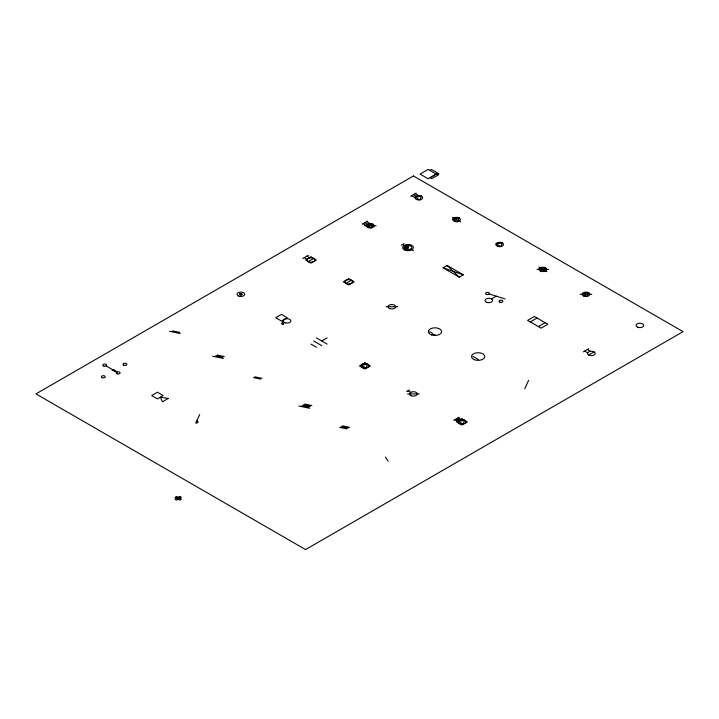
<?xml version="1.0" encoding="UTF-8"?>
<svg xmlns="http://www.w3.org/2000/svg" width="719" height="719" viewBox="0 0 719 719"><rect width="100%" height="100%" fill="white"/><g stroke="black" fill="none" stroke-linecap="round" stroke-linejoin="round"><path stroke-width="1.08" d="M199.693 414.566L195.757 423.06A1.905 1.096 0 0 0 198.004 422.269A1.905 1.096 0 0 0 196.745 420.939M524.699 388.817L528.636 380.315M429.854 170.394L431.472 169.459L438.806 173.692L437.188 174.627L428.147 169.423L420.058 174.097L428.147 178.77L436.235 174.097M302.879 258.481L308.271 255.362M362.196 224.229L367.589 221.119M410.729 196.206L416.121 193.096M308.271 261.59L313.664 258.481M401.292 245.242L403.988 243.687M346.019 283.385L351.411 280.266M443.084 267.819L447.128 265.482L463.306 274.82L459.261 277.157L443.084 267.819L463.306 274.82M321.752 340.977L327.145 337.867M491.526 298.924L496.245 296.201M406.684 391.567L409.381 390.013M530.307 321.923L537.048 318.032M538.396 326.597L545.137 322.696M453.869 420.372L459.261 417.254M583.289 351.879L588.681 348.76M588.681 354.988L594.074 351.879M364.443 225.784L376.127 225.784M405.822 245.817L407.547 245.817M405.103 246.168L408.248 246.168M404.689 246.527L408.527 246.527M404.42 246.878L408.59 246.878M404.267 247.228L408.446 247.228M404.222 247.579L408.033 247.579A1.905 1.096 0 0 0 408.033 246.024A1.905 1.096 0 0 0 405.336 246.024M404.267 247.929L407.619 247.929M404.42 248.289L407.475 248.289M404.689 248.639L407.538 248.639M405.103 248.99L407.817 248.99M405.741 249.34L408.518 249.34M406.963 249.691L409.102 249.691M537.003 269.373L548.687 269.373M580.143 294.278L591.827 294.278M386.013 306.734L397.697 306.734M407.583 393.904L419.267 393.904M172.569 330.884L179.741 332.394M169.432 331.288L180.181 333.544M217.057 355.015L224.229 356.525M215.709 355.797L222.881 357.298M212.572 356.193L223.321 358.457M254.805 376.81L261.977 378.311M253.456 377.583L260.629 379.093M304.685 404.051L311.857 405.552M303.337 404.833L310.509 406.334M301.989 405.606L309.161 407.116M298.852 406.01L309.601 408.266M342.433 425.846L349.605 427.347M341.085 426.619L348.257 428.129M339.736 427.401L346.909 428.91M489.172 293.927L505.008 298.924M116.838 372.109L112.119 370.168L113.467 369.386L116.838 372.109L106.053 365.89M415.223 193.618L418.602 195.568M413.425 194.651L416.121 196.206M452.521 217.228L460.609 221.892M538.801 267.037L546.889 271.71M411.627 195.694L415.007 197.644M366.69 221.632L370.06 223.582M587.333 349.542L590.389 351.303M364.893 222.674L367.589 224.229M402.64 244.469L404.213 245.377M411.852 249.79L413.425 250.697M584.637 351.097L587.693 352.867M363.095 223.708L366.465 225.658M306.923 256.144L309.979 257.905M304.227 257.699L307.283 259.46M472.967 356.417L478.36 359.527M458.138 417.901L460.834 419.465M457.014 418.557L459.711 420.112M239.966 293.765L241.764 294.799M316.36 337.867L327.145 344.095M408.033 390.794L410.729 392.349M455.999 419.141L458.695 420.696M454.884 419.788L457.581 421.343M313.664 340.977L321.752 345.65M282.154 323.244L283.502 324.017M310.968 344.095L316.36 347.205M178.258 497.35L179.849 498.267M176.541 498.339L178.132 499.256M447.128 265.482L459.261 277.157M385.465 457.041L388.08 461.176M282.666 323.568A7.648 4.422 0 0 1 284.176 319.479M429.369 331.926A3.227 1.869 0 0 1 432.236 333.382A3.227 1.869 0 0 0 435.103 334.838M410.729 249.133A1.905 1.096 0 0 1 408.033 249.133A1.905 1.096 0 0 1 408.033 247.579M372.981 224.229L371.274 227.914L366.6 225.218L372.981 224.229M421.514 196.206L419.806 199.891L415.133 197.195L421.514 196.206M367.589 364.326L365.881 368.011L361.208 365.315L367.589 364.326M459.261 218.001L457.554 221.686L452.88 218.989L459.261 218.001M502.401 242.914L500.694 246.59L496.02 243.894L502.401 242.914M464.654 420.372L462.946 424.057L458.273 421.361L464.654 420.372M545.541 267.819L543.834 271.503L539.16 268.807L545.541 267.819M588.681 292.723L586.974 296.408L582.3 293.712L588.681 292.723M413.425 175.975L35.95 393.904L305.575 549.577L683.05 331.639L413.425 175.975M437.188 173.692L430.106 177.782L431.724 178.716L438.806 174.627L437.188 173.692M310.968 256.917L305.575 260.035L310.968 263.145L316.36 260.035L310.968 256.917M281.48 314.419L275.745 317.726L281.48 321.034L287.205 317.726L281.48 314.419M348.715 278.711L343.322 281.83L348.715 284.94L354.108 281.83L348.715 278.711M157.452 392.25L151.718 395.558L157.452 398.865L163.177 395.558L157.452 392.25M168.291 398.452L162.449 401.822L160.319 397.212L168.291 398.452M364.893 362.771L359.5 365.89L364.893 369L370.285 365.89L364.893 362.771M176.541 496.469L175.023 497.35L179.849 500.136L181.368 499.256L176.541 496.469M179.777 496.469L175.023 499.22L176.613 500.136L181.368 497.386L179.777 496.469M534.352 316.477L527.611 320.368L541.092 328.152L547.833 324.26L534.352 316.477M461.958 418.817L456.565 421.927L461.958 425.037L467.35 421.927L461.958 418.817M117.116 373.799A1.905 1.096 0 0 0 120.091 372.972A1.905 1.096 0 0 0 117.35 371.903A1.905 1.096 0 0 0 117.116 373.799M123.857 365.243A1.905 1.096 0 0 0 126.832 364.407A1.905 1.096 0 0 0 124.09 363.338A1.905 1.096 0 0 0 123.857 365.243M102.287 377.691A1.905 1.096 0 0 0 105.262 376.864A1.905 1.096 0 0 0 102.52 375.794A1.905 1.096 0 0 0 102.287 377.691M103.752 366.061A1.905 1.096 0 0 0 106.61 365.108A1.905 1.096 0 0 0 103.752 364.156A1.905 1.096 0 0 0 103.752 366.061M460.052 423.833A3.811 2.202 0 0 0 465.768 421.927A3.811 2.202 0 0 0 460.052 420.022A3.811 2.202 0 0 0 460.052 423.833M411.52 395.81A3.811 2.202 0 0 0 417.236 393.904A3.811 2.202 0 0 0 411.52 391.999A3.811 2.202 0 0 0 411.52 395.81M362.987 367.795A3.811 2.202 0 0 0 368.703 365.89A3.811 2.202 0 0 0 362.987 363.976A3.811 2.202 0 0 0 362.987 367.795M282.351 324.107A0.953 0.548 0 0 0 283.78 323.631A0.953 0.548 0 0 0 282.351 323.155A0.953 0.548 0 0 0 282.351 324.107M285.191 322.813A3.811 2.202 0 0 0 290.907 320.908A3.811 2.202 0 0 0 285.191 319.002A3.811 2.202 0 0 0 285.191 322.813M240.173 294.898A1.267 0.737 0 0 0 242.132 294.323A1.267 0.737 0 0 0 240.29 293.622A1.267 0.737 0 0 0 240.173 294.898M238.96 296.183A3.811 2.202 0 0 0 244.676 294.278A3.811 2.202 0 0 0 238.96 292.372A3.811 2.202 0 0 0 238.96 296.183M474.396 359.734A6.669 3.856 0 0 0 484.795 356.822A6.669 3.856 0 0 0 475.223 353.083A6.669 3.856 0 0 0 474.396 359.734M431.661 334.973A6.669 3.856 0 0 0 441.664 331.639A6.669 3.856 0 0 0 431.661 328.304A6.669 3.856 0 0 0 431.661 334.973M389.95 308.64A3.811 2.202 0 0 0 395.666 306.734A3.811 2.202 0 0 0 389.95 304.829A3.811 2.202 0 0 0 389.95 308.64M346.81 283.735A3.811 2.202 0 0 0 352.526 281.83A3.811 2.202 0 0 0 346.81 279.916A3.811 2.202 0 0 0 346.81 283.735M309.062 261.941A3.811 2.202 0 0 0 314.778 260.035A3.811 2.202 0 0 0 309.062 258.13A3.811 2.202 0 0 0 309.062 261.941M589.472 355.339A3.811 2.202 0 0 0 595.188 353.433A3.811 2.202 0 0 0 589.472 351.528A3.811 2.202 0 0 0 589.472 355.339M486.925 302.384A3.811 2.202 0 0 0 492.65 300.479A3.811 2.202 0 0 0 486.925 298.574A3.811 2.202 0 0 0 486.925 302.384M499.894 302.169A1.905 1.096 0 0 0 502.869 301.333A1.905 1.096 0 0 0 500.136 300.263A1.905 1.096 0 0 0 499.894 302.169M486.529 294.431A1.905 1.096 0 0 0 489.387 293.469A1.905 1.096 0 0 0 486.529 292.516A1.905 1.096 0 0 0 486.529 294.431M368.146 227.608A3.811 2.202 0 0 0 374.087 225.946A3.811 2.202 0 0 0 368.622 223.807A3.811 2.202 0 0 0 368.146 227.608M405.893 249.403A3.811 2.202 0 0 0 411.834 247.74A3.811 2.202 0 0 0 406.37 245.601A3.811 2.202 0 0 0 405.893 249.403M405.004 250.167A5.401 3.119 0 0 0 413.425 247.803A5.401 3.119 0 0 0 405.669 244.775A5.401 3.119 0 0 0 405.004 250.167M637.771 327.235A3.811 2.202 0 0 0 643.712 325.572A3.811 2.202 0 0 0 638.247 323.433A3.811 2.202 0 0 0 637.771 327.235M583.846 296.102A3.811 2.202 0 0 0 589.787 294.439A3.811 2.202 0 0 0 584.322 292.3A3.811 2.202 0 0 0 583.846 296.102M540.706 271.198A3.811 2.202 0 0 0 546.647 269.526A3.811 2.202 0 0 0 541.182 267.396A3.811 2.202 0 0 0 540.706 271.198M497.566 246.293A3.811 2.202 0 0 0 503.507 244.622A3.811 2.202 0 0 0 498.042 242.483A3.811 2.202 0 0 0 497.566 246.293M454.426 221.38A3.811 2.202 0 0 0 460.367 219.717A3.811 2.202 0 0 0 454.902 217.578A3.811 2.202 0 0 0 454.426 221.38M416.678 199.585A3.811 2.202 0 0 0 422.619 197.923A3.811 2.202 0 0 0 417.155 195.784A3.811 2.202 0 0 0 416.678 199.585"/></g></svg>
